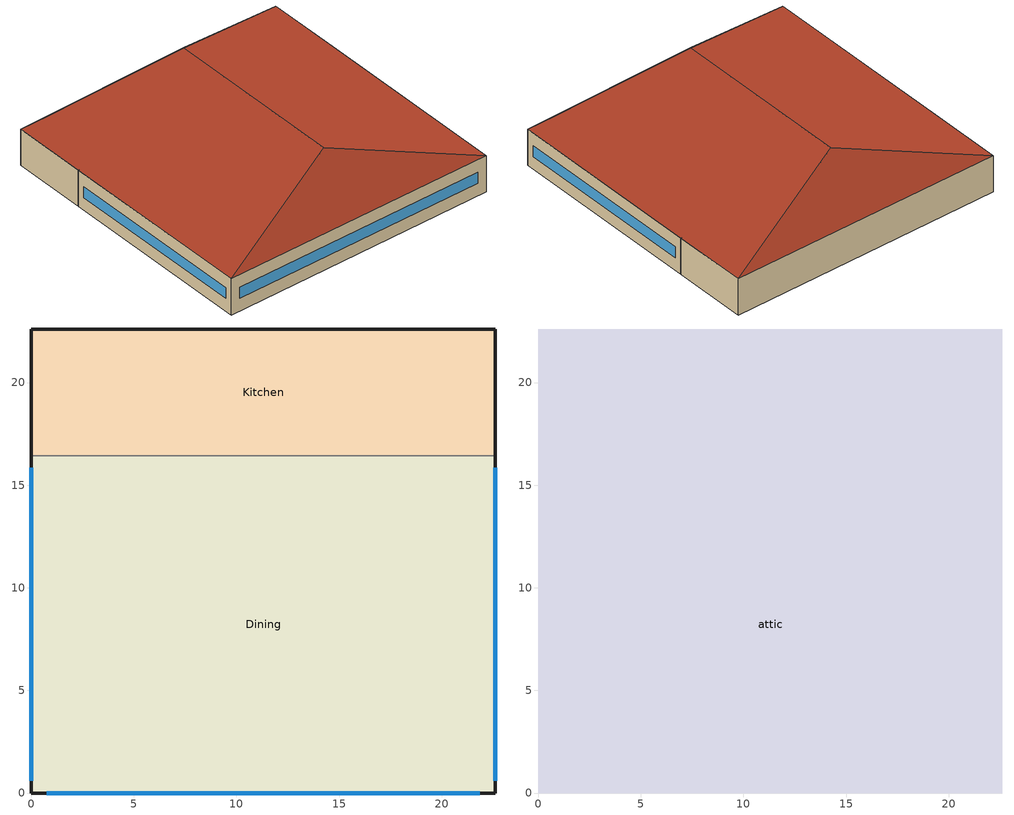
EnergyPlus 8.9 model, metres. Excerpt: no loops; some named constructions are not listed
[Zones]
Dining
 floor foundation (Exterior Slab): 22.61,16.44 22.61,0 0,0 0,16.44 z0
 wall outside (Exterior Wall): 0,16.44 0,0 22.61,0 22.61,16.44 z0:3.05
 wall to Kitchen (Interior Wall): 22.61,16.44 0,16.44 z0:3.05
 window (Exterior Window): 22.61,0.6 22.61,15.84 / 0.75,0 21.86,0 / 0,15.84 0,0.6 z1.07:1.98
Kitchen
 floor foundation (Exterior Slab): 22.61,22.61 22.61,16.44 0,16.44 0,22.61 z0
 wall outside (Exterior Wall): 22.61,16.44 22.61,22.61 0,22.61 0,16.44 z0:3.05
attic
 floor to Dining (Interior Floor): 22.61,16.44 22.61,0 0,0 0,16.44 z3.05
 floor to Kitchen (Interior Floor): 22.61,22.61 22.61,16.44 0,16.44 0,22.61 z3.05
 roof outside (Exterior Roof): 11.3,3.77,6.82 22.61,0,3.05 22.61,22.61,3.05 11.3,18.84,6.82; 22.61,22.61,3.05 0,22.61,3.05 11.3,18.84,6.82; 0,0,3.05 22.61,0,3.05 11.3,3.77,6.82; 11.3,18.84,6.82 0,22.61,3.05 0,0,3.05 11.3,3.77,6.82
[Table:MultiVariableLookup]
Mode1_FanPower_lookup: LagrangeInterpolationLinearExtrapolation, 3, Quadratic, SingleLineIndependentVariableWithMatrix, Ascending, Ascending, 1.3476, -20, 100, 0, 0.03, -20, 100, 0, 0.03, 0, 1, 0, 100, -9999, 9999, Dimensionless, Dimensionless, Dimensionless, Dimensionless, Dimensionless, Dimensionless, Dimensionless, 6, 3, 4, 3, 3, 3, 3, 10, 32.5, 55, 0.001, 0.00763, 0.0145, 0.028, -100, 0, 100, -100, 0, 100, 0, 0.6738, 1.3476, -100, 0, 100, -100, -100, 0, -100, 0.1311, 0.1311, 0.1311, 0.1311, -0.14254, -0.14254, -0.14254, 0.1311, 0.1311, -0.14254, 0.1311, 0.1311, 0, -100, 0, -100, 0.1311, 0.1311, 0.1311, 0.1311, -0.14254, -0.14254, -0.14254, 0.1311, 0.1311, -0.14254, 0.1311, 0.1311, 100, -100, 0, -100, 0.1311, 0.1311, 0.1311, 0.1311, -0.14254, -0.14254, -0.14254, 0.1311, 0.1311, -0.14254, 0.1311, 0.1311, -100, 0, 0, -100, 0.1311, 0.1311, 0.1311, 0.1311, -0.14254, -0.14254, -0.14254, 0.1311, 0.1311, -0.14254, 0.1311, 0.1311, 0, 0, 0, -100, 0.1311, 0.1311, 0.1311, 0.1311, -0.14254, -0.14254, -0.14254, 0.1311, 0.1311, -0.14254, 0.1311, 0.1311, 100, 0, 0, -100, 0.1311, 0.1311, 0.1311, 0.1311, -0.14254, -0.14254, -0.14254, 0.1311, 0.1311, -0.14254, 0.1311, 0.1311, -100, 100, 0, -100, 0.1311, 0.1311, 0.1311, 0.1311, -0.14254, -0.14254, -0.14254, 0.1311, 0.1311, -0.14254, 0.1311, 0.1311, 0, 100, 0, -100, 0.1311, 0.1311, 0.1311, 0.1311, -0.14254, -0.14254, -0.14254, 0.1311, 0.1311, -0.14254, 0.1311, 0.1311, 100, 100, 0, -100, 0.1311, 0.1311, 0.1311, 0.1311, -0.14254, -0.14254, -0.14254, 0.1311, 0.1311, -0.14254, 0.1311, 0.1311, -100, -100, 0.6738, -100, 0.4563, 0.4481, 0.4408, 0.4454, 0.9852, 0.9852, 0.9852, 0.4331, 0.4294, 0.9852, 0.4226, 0.4202, 0, -100, 0.6738, -100, 0.4563, 0.4481, 0.4408, 0.4454, 0.9852, 0.9852, 0.9852, 0.4331, 0.4294, 0.9852, 0.4226, 0.4202, 100, -100, 0.6738, -100, 0.4563, 0.4481, 0.4408, 0.4454, 0.9852, 0.9852, 0.9852, 0.4331, 0.4294, 0.9852, 0.4226, 0.4202, -100, 0, 0.6738, -100, 0.4563, 0.4481, 0.4408, 0.4454, 0.9852, 0.9852, 0.9852, 0.4331, 0.4294, 0.9852, 0.4226, 0.4202, 0, 0, 0.6738, -100, 0.4563, 0.4481, 0.4408, 0.4454, 0.9852, 0.9852, 0.9852, 0.4331, 0.4294, 0.9852, 0.4226, 0.4202, 100, 0, 0.6738, -100, 0.4563, 0.4481, 0.4408, 0.4454, 0.9852, 0.9852, 0.9852, 0.4331, 0.4294, 0.9852, 0.4226, 0.4202, -100, 100, 0.6738, -100, 0.4563, 0.4481, 0.4408, 0.4454, 0.9852, 0.9852, 0.9852, 0.4331, 0.4294, 0.9852, 0.4226, 0.4202, 0, 100, 0.6738, -100, 0.4563, 0.4481, 0.4408, 0.4454, 0.9852, 0.9852, 0.9852, 0.4331, 0.4294, 0.9852, 0.4226, 0.4202, 100, 100, 0.6738, -100, 0.4563, 0.4481, 0.4408, 0.4454, 0.9852, 0.9852, 0.9852, 0.4331, 0.4294, 0.9852, 0.4226, 0.4202, -100, -100, 1.3476, -100, 2.5219, 2.4612, 2.4078, 2.4415, 2.11293, 2.11293, 2.11293, 2.3513, 2.3238, 2.11293, 2.2738, 2.2563, 0, -100, 1.3476, -100, 2.5219, 2.4612, 2.4078, 2.4415, 2.11293, 2.11293, 2.11293, 2.3513, 2.3238, 2.11293, 2.2738, 2.2563, 100, -100, 1.3476, -100, 2.5219, 2.4612, 2.4078, 2.4415, 2.11293, 2.11293, 2.11293, 2.3513, 2.3238, 2.11293, 2.2738, 2.2563, -100, 0, 1.3476, -100, 2.5219, 2.4612, 2.4078, 2.4415, 2.11293, 2.11293, 2.11293, 2.3513, 2.3238, 2.11293, 2.2738, 2.2563, 0, 0, 1.3476, -100, 2.5219, 2.4612, 2.4078, 2.4415, 2.11293, 2.11293, 2.11293, 2.3513, 2.3238, 2.11293, 2.2738, 2.2563, 100, 0, 1.3476, -100, 2.5219, 2.4612, 2.4078, 2.4415, 2.11293, 2.11293, 2.11293, 2.3513, 2.3238, 2.11293, 2.2738, 2.2563, -100, 100, 1.3476, -100, 2.5219, 2.4612, 2.4078, 2.4415, 2.11293, 2.11293, 2.11293, 2.3513, 2.3238, 2.11293, 2.2738, 2.2563, 0, 100, 1.3476, -100, 2.5219, 2.4612, 2.4078, 2.4415, 2.11293, 2.11293, 2.11293, 2.3513, 2.3238, 2.11293, 2.2738, 2.2563, 100, 100, 1.3476, -100, 2.5219, 2.4612, 2.4078, 2.4415, 2.11293, 2.11293, 2.11293, 2.3513, 2.3238, 2.11293, 2.2738, 2.2563, -100, -100, 0, 0, 0.1311, 0.1311, 0.1311, 0.1311, -0.14254, -0.14254, -0.14254, 0.1311, 0.1311, -0.14254, 0.1311, 0.1311, 0, -100, 0, 0, 0.1311, 0.1311, 0.1311, 0.1311, -0.14254, -0.14254, -0.14254, 0.1311, 0.1311, -0.14254, 0.1311, 0.1311, 100, -100, 0, 0, 0.1311, 0.1311, 0.1311, 0.1311, -0.14254, -0.14254, -0.14254, 0.1311, 0.1311, -0.14254, 0.1311, 0.1311, -100, 0, 0, 0, 0.1311, 0.1311, 0.1311, 0.1311, -0.14254, -0.14254, -0.14254, 0.1311, 0.1311, -0.14254, 0.1311, 0.1311, 0, 0, 0, 0, 0.1311, 0.1311, 0.1311, 0.1311, -0.14254, -0.14254, -0.14254, 0.1311, 0.1311, -0.14254, 0.1311, 0.1311, 100, 0, 0, 0, 0.1311, 0.1311, 0.1311, 0.1311, -0.14254, -0.14254, -0.14254, 0.1311, 0.1311, -0.14254, 0.1311, 0.1311, -100, 100, 0, 0, 0.1311, 0.1311, 0.1311, 0.1311, -0.14254, -0.14254, -0.14254, 0.1311, 0.1311, -0.14254, 0.1311, 0.1311, 0, 100, 0, 0, 0.1311, 0.1311, 0.1311, 0.1311, -0.14254, -0.14254, -0.14254, 0.1311, 0.1311, -0.14254, 0.1311, 0.1311, 100, 100, 0, 0, 0.1311, 0.1311, 0.1311, 0.1311, -0.14254, -0.14254, -0.14254, 0.1311, 0.1311, -0.14254, 0.1311, 0.1311, -100, -100, 0.6738, 0, 0.4563, 0.4481, 0.4408, 0.4454, 0.9852, 0.9852, 0.9852, 0.4331, 0.4294, 0.9852, 0.4226, 0.4202, 0, -100, 0.6738, 0, 0.4563, 0.4481, 0.4408, 0.4454, 0.9852, 0.9852, 0.9852, 0.4331, 0.4294, 0.9852, 0.4226, 0.4202, 100, -100, 0.6738, 0, 0.4563, 0.4481, 0.4408, 0.4454, 0.9852, 0.9852, 0.9852, 0.4331, 0.4294, 0.9852, 0.4226, 0.4202, -100, 0, 0.6738, 0, 0.4563, 0.4481, 0.4408, 0.4454, 0.9852, 0.9852, 0.9852, 0.4331, 0.4294, 0.9852, 0.4226, 0.4202, 0, 0, 0.6738, 0, 0.4563, 0.4481, 0.4408, 0.4454, 0.9852, 0.9852, 0.9852, 0.4331, 0.4294, 0.9852, 0.4226, 0.4202, 100, 0, 0.6738, 0, 0.4563, 0.4481, 0.4408, 0.4454, 0.9852, 0.9852, 0.9852, 0.4331, 0.4294, 0.9852, 0.4226, 0.4202, -100, 100, 0.6738, 0, 0.4563, 0.4481, 0.4408, 0.4454, 0.9852, 0.9852, 0.9852, 0.4331, 0.4294, 0.9852, 0.4226, 0.4202, 0, 100, 0.6738, 0, 0.4563, 0.4481, 0.4408, 0.4454, 0.9852, 0.9852, 0.9852, 0.4331, 0.4294, 0.9852, 0.4226, 0.4202, 100, 100, 0.6738, 0, 0.4563, 0.4481, 0.4408, 0.4454, 0.9852, 0.9852, 0.9852, 0.4331, 0.4294, 0.9852, 0.4226, 0.4202, -100, -100, 1.3476, 0, 2.5219, 2.4612, 2.4078, 2.4415, 2.11293, 2.11293, 2.11293, 2.3513, 2.3238, 2.11293, 2.2738, 2.2563, 0, -100, 1.3476, 0, 2.5219, 2.4612, 2.4078, 2.4415, 2.11293, 2.11293, 2.11293, 2.3513, 2.3238, 2.11293, 2.2738, 2.2563, 100, -100, 1.3476, 0, 2.5219, 2.4612, 2.4078, 2.4415, 2.11293, 2.11293, 2.11293, 2.3513, 2.3238, 2.11293, 2.2738, 2.2563, -100, 0, 1.3476, 0, 2.5219, 2.4612, 2.4078, 2.4415, 2.11293, 2.11293, 2.11293, 2.3513, 2.3238, 2.11293, 2.2738, 2.2563, 0, 0, 1.3476, 0, 2.5219, 2.4612, 2.4078, 2.4415, 2.11293, 2.11293, 2.11293, 2.3513, 2.3238, 2.11293, 2.2738, 2.2563, 100, 0, 1.3476, 0, 2.5219, 2.4612, 2.4078, 2.4415, 2.11293, 2.11293, 2.11293, 2.3513, 2.3238, 2.11293, 2.2738, 2.2563, -100, 100, 1.3476, 0, 2.5219, 2.4612, 2.4078, 2.4415, 2.11293, 2.11293, 2.11293, 2.3513, 2.3238, 2.11293, 2.2738, 2.2563, 0, 100, 1.3476, 0, 2.5219, 2.4612, 2.4078, 2.4415, 2.11293, 2.11293, 2.11293, 2.3513, 2.3238, 2.11293, 2.2738, 2.2563, 100, 100, 1.3476, 0, 2.5219, 2.4612, 2.4078, 2.4415, 2.11293, 2.11293, 2.11293, 2.3513, 2.3238, 2.11293, 2.2738, 2.2563, -100, -100, 0, 100, 0.1311, 0.1311, 0.1311, 0.1311, -0.14254, -0.14254, -0.14254, 0.1311, 0.1311, -0.14254, 0.1311, 0.1311, 0, -100, 0, 100, 0.1311, 0.1311, 0.1311, 0.1311, -0.14254, -0.14254, -0.14254, 0.1311, 0.1311, -0.14254, 0.1311, 0.1311, 100, -100, 0, 100, 0.1311, 0.1311, 0.1311, 0.1311, -0.14254, -0.14254, -0.14254, 0.1311, 0.1311, -0.14254, 0.1311, 0.1311, -100, 0, 0, 100, 0.1311, 0.1311, 0.1311, 0.1311, -0.14254, -0.14254, -0.14254, 0.1311, 0.1311, -0.14254, 0.1311, 0.1311, 0, 0, 0, 100, 0.1311, 0.1311, 0.1311, 0.1311, -0.14254, -0.14254, -0.14254, 0.1311, 0.1311, -0.14254, 0.1311, 0.1311, 100, 0, 0, 100, 0.1311, 0.1311, 0.1311, 0.1311, -0.14254, -0.14254, -0.14254, 0.1311, 0.1311, -0.14254, 0.1311, 0.1311, -100, 100, 0, 100, 0.1311, 0.1311, 0.1311, 0.1311, -0.14254, -0.14254, -0.14254, 0.1311, 0.1311, -0.14254, 0.1311, 0.1311, 0, 100, 0, 100, 0.1311, 0.1311, 0.1311, 0.1311, -0.14254, -0.14254, -0.14254, 0.1311, 0.1311, -0.14254, 0.1311, 0.1311, 100, 100, 0, 100, 0.1311, 0.1311, 0.1311, 0.1311, -0.14254, -0.14254, -0.14254, 0.1311, 0.1311, -0.14254, 0.1311, 0.1311, -100, -100, 0.6738, 100, 0.4563, 0.4481, 0.4408, 0.4454, 0.9852, 0.9852, 0.9852, 0.4331, 0.4294, 0.9852, 0.4226, 0.4202, 0, -100, 0.6738, 100, 0.4563, 0.4481, 0.4408, 0.4454, 0.9852, 0.9852, 0.9852, 0.4331, 0.4294, 0.9852, 0.4226, 0.4202, 100, -100, 0.6738, 100, 0.4563, 0.4481, 0.4408, 0.4454, 0.9852, 0.9852, 0.9852, 0.4331, 0.4294, 0.9852, 0.4226, 0.4202, -100, 0, 0.6738, 100, 0.4563, 0.4481, 0.4408, 0.4454, 0.9852, 0.9852, 0.9852, 0.4331, 0.4294, 0.9852, 0.4226, 0.4202, 0, 0, 0.6738, 100, 0.4563, 0.4481, 0.4408, 0.4454, 0.9852, 0.9852, 0.9852, 0.4331, 0.4294, 0.9852, 0.4226, 0.4202, 100, 0, 0.6738, 100, 0.4563, 0.4481, 0.4408, 0.4454, 0.9852, 0.9852, 0.9852, 0.4331, 0.4294, 0.9852, 0.4226, 0.4202, -100, 100, 0.6738, 100, 0.4563, 0.4481, 0.4408, 0.4454, 0.9852, 0.9852, 0.9852, 0.4331, 0.4294, 0.9852, 0.4226, 0.4202, 0, 100, 0.6738, 100, 0.4563, 0.4481, 0.4408, 0.4454, 0.9852, 0.9852, 0.9852, 0.4331, 0.4294, 0.9852, 0.4226, 0.4202, 100, 100, 0.6738, 100, 0.4563, 0.4481, 0.4408, 0.4454, 0.9852, 0.9852, 0.9852, 0.4331, 0.4294, 0.9852, 0.4226, 0.4202, -100, -100, 1.3476, 100, 2.5219, 2.4612, 2.4078, 2.4415, 2.11293, 2.11293, 2.11293, 2.3513, 2.3238, 2.11293, 2.2738, 2.2563, 0, -100, 1.3476, 100, 2.5219, 2.4612, 2.4078, 2.4415, 2.11293, 2.11293, 2.11293, 2.3513, 2.3238, 2.11293, 2.2738, 2.2563, 100, -100, 1.3476, 100, 2.5219, 2.4612, 2.4078, 2.4415, 2.11293, 2.11293, 2.11293, 2.3513, 2.3238, 2.11293, 2.2738, 2.2563, -100, 0, 1.3476, 100, 2.5219, 2.4612, 2.4078, 2.4415, 2.11293, 2.11293, 2.11293, 2.3513, 2.3238, 2.11293, 2.2738, 2.2563, 0, 0, 1.3476, 100, 2.5219, 2.4612, 2.4078, 2.4415, 2.11293, 2.11293, 2.11293, 2.3513, 2.3238, 2.11293, 2.2738, 2.2563, 100, 0, 1.3476, 100, 2.5219, 2.4612, 2.4078, 2.4415, 2.11293, 2.11293, 2.11293, 2.3513, 2.3238, 2.11293, 2.2738, 2.2563, -100, 100, 1.3476, 100, 2.5219, 2.4612, 2.4078, 2.4415, 2.11293, 2.11293, 2.11293, 2.3513, 2.3238, 2.11293, 2.2738, 2.2563, 0, 100, 1.3476, 100, 2.5219, 2.4612, 2.4078, 2.4415, 2.11293, 2.11293, 2.11293, 2.3513, 2.3238, 2.11293, 2.2738, 2.2563, 100, 100, 1.3476, 100, 2.5219, 2.4612, 2.4078, 2.4415, 2.11293, 2.11293, 2.11293, 2.3513, 2.3238, 2.11293, 2.2738, 2.2563
Mode1_water_lookup: LagrangeInterpolationLinearExtrapolation, 3, Quadratic, SingleLineIndependentVariableWithMatrix, Ascending, Ascending, 1.3476, -20, 100, 0, 0.03, -20, 100, 0, 0.03, 0, 1, 0, 100, -9999, 9999, Dimensionless, Dimensionless, Dimensionless, Dimensionless, Dimensionless, Dimensionless, Dimensionless, 6, 3, 4, 3, 3, 3, 3, 10, 32.5, 55, 0.001, 0.00763, 0.0145, 0.028, -100, 0, 100, -100, 0, 100, 0, 0.6738, 1.3476, -100, 0, 100, -100, -100, 0, -100, 0, 0, 0, 0, -0.2055, -0.28966, -1.31799, 0, 0, -3.66949, 0, 0, 0, -100, 0, -100, 0, 0, 0, 0, -0.2055, -0.28966, -1.31799, 0, 0, -3.66949, 0, 0, 100, -100, 0, -100, 0, 0, 0, 0, -0.2055, -0.28966, -1.31799, 0, 0, -3.66949, 0, 0, -100, 0, 0, -100, 0, 0, 0, 0, -0.2055, -0.28966, -1.31799, 0, 0, -3.66949, 0, 0, 0, 0, 0, -100, 0, 0, 0, 0, -0.2055, -0.28966, -1.31799, 0, 0, -3.66949, 0, 0, 100, 0, 0, -100, 0, 0, 0, 0, -0.2055, -0.28966, -1.31799, 0, 0, -3.66949, 0, 0, -100, 100, 0, -100, 0, 0, 0, 0, -0.2055, -0.28966, -1.31799, 0, 0, -3.66949, 0, 0, 0, 100, 0, -100, 0, 0, 0, 0, -0.2055, -0.28966, -1.31799, 0, 0, -3.66949, 0, 0, 100, 100, 0, -100, 0, 0, 0, 0, -0.2055, -0.28966, -1.31799, 0, 0, -3.66949, 0, 0, -100, -100, 0.6738, -100, 122.598, 119.487, 116.75, 102.195, 101.383, 99.65414, 84.27133, 82.2147, 81.1951, 47.24692, 49.6141, 49.2103, 0, -100, 0.6738, -100, 122.598, 119.487, 116.75, 102.195, 101.383, 99.65414, 84.27133, 82.2147, 81.1951, 47.24692, 49.6141, 49.2103, 100, -100, 0.6738, -100, 122.598, 119.487, 116.75, 102.195, 101.383, 99.65414, 84.27133, 82.2147, 81.1951, 47.24692, 49.6141, 49.2103, -100, 0, 0.6738, -100, 122.598, 119.487, 116.75, 102.195, 101.383, 99.65414, 84.27133, 82.2147, 81.1951, 47.24692, 49.6141, 49.2103, 0, 0, 0.6738, -100, 122.598, 119.487, 116.75, 102.195, 101.383, 99.65414, 84.27133, 82.2147, 81.1951, 47.24692, 49.6141, 49.2103, 100, 0, 0.6738, -100, 122.598, 119.487, 116.75, 102.195, 101.383, 99.65414, 84.27133, 82.2147, 81.1951, 47.24692, 49.6141, 49.2103, -100, 100, 0.6738, -100, 122.598, 119.487, 116.75, 102.195, 101.383, 99.65414, 84.27133, 82.2147, 81.1951, 47.24692, 49.6141, 49.2103, 0, 100, 0.6738, -100, 122.598, 119.487, 116.75, 102.195, 101.383, 99.65414, 84.27133, 82.2147, 81.1951, 47.24692, 49.6141, 49.2103, 100, 100, 0.6738, -100, 122.598, 119.487, 116.75, 102.195, 101.383, 99.65414, 84.27133, 82.2147, 81.1951, 47.24692, 49.6141, 49.2103, -100, -100, 1.3476, -100, 245.196, 238.974, 233.501, 204.391, 202.972, 199.598, 169.861, 164.429, 162.39, 98.16332, 99.2281, 98.4207, 0, -100, 1.3476, -100, 245.196, 238.974, 233.501, 204.391, 202.972, 199.598, 169.861, 164.429, 162.39, 98.16332, 99.2281, 98.4207, 100, -100, 1.3476, -100, 245.196, 238.974, 233.501, 204.391, 202.972, 199.598, 169.861, 164.429, 162.39, 98.16332, 99.2281, 98.4207, -100, 0, 1.3476, -100, 245.196, 238.974, 233.501, 204.391, 202.972, 199.598, 169.861, 164.429, 162.39, 98.16332, 99.2281, 98.4207, 0, 0, 1.3476, -100, 245.196, 238.974, 233.501, 204.391, 202.972, 199.598, 169.861, 164.429, 162.39, 98.16332, 99.2281, 98.4207, 100, 0, 1.3476, -100, 245.196, 238.974, 233.501, 204.391, 202.972, 199.598, 169.861, 164.429, 162.39, 98.16332, 99.2281, 98.4207, -100, 100, 1.3476, -100, 245.196, 238.974, 233.501, 204.391, 202.972, 199.598, 169.861, 164.429, 162.39, 98.16332, 99.2281, 98.4207, 0, 100, 1.3476, -100, 245.196, 238.974, 233.501, 204.391, 202.972, 199.598, 169.861, 164.429, 162.39, 98.16332, 99.2281, 98.4207, 100, 100, 1.3476, -100, 245.196, 238.974, 233.501, 204.391, 202.972, 199.598, 169.861, 164.429, 162.39, 98.16332, 99.2281, 98.4207, -100, -100, 0, 0, 0, 0, 0, 0, -0.2055, -0.28966, -1.31799, 0, 0, -3.66949, 0, 0, 0, -100, 0, 0, 0, 0, 0, 0, -0.2055, -0.28966, -1.31799, 0, 0, -3.66949, 0, 0, 100, -100, 0, 0, 0, 0, 0, 0, -0.2055, -0.28966, -1.31799, 0, 0, -3.66949, 0, 0, -100, 0, 0, 0, 0, 0, 0, 0, -0.2055, -0.28966, -1.31799, 0, 0, -3.66949, 0, 0, 0, 0, 0, 0, 0, 0, 0, 0, -0.2055, -0.28966, -1.31799, 0, 0, -3.66949, 0, 0, 100, 0, 0, 0, 0, 0, 0, 0, -0.2055, -0.28966, -1.31799, 0, 0, -3.66949, 0, 0, -100, 100, 0, 0, 0, 0, 0, 0, -0.2055, -0.28966, -1.31799, 0, 0, -3.66949, 0, 0, 0, 100, 0, 0, 0, 0, 0, 0, -0.2055, -0.28966, -1.31799, 0, 0, -3.66949, 0, 0, 100, 100, 0, 0, 0, 0, 0, 0, -0.2055, -0.28966, -1.31799, 0, 0, -3.66949, 0, 0, -100, -100, 0.6738, 0, 122.598, 119.487, 116.75, 102.195, 101.383, 99.65414, 84.27133, 82.2147, 81.1951, 47.24692, 49.6141, 49.2103, 0, -100, 0.6738, 0, 122.598, 119.487, 116.75, 102.195, 101.383, 99.65414, 84.27133, 82.2147, 81.1951, 47.24692, 49.6141, 49.2103, 100, -100, 0.6738, 0, 122.598, 119.487, 116.75, 102.195, 101.383, 99.65414, 84.27133, 82.2147, 81.1951, 47.24692, 49.6141, 49.2103, -100, 0, 0.6738, 0, 122.598, 119.487, 116.75, 102.195, 101.383, 99.65414, 84.27133, 82.2147, 81.1951, 47.24692, 49.6141, 49.2103, 0, 0, 0.6738, 0, 122.598, 119.487, 116.75, 102.195, 101.383, 99.65414, 84.27133, 82.2147, 81.1951, 47.24692, 49.6141, 49.2103, 100, 0, 0.6738, 0, 122.598, 119.487, 116.75, 102.195, 101.383, 99.65414, 84.27133, 82.2147, 81.1951, 47.24692, 49.6141, 49.2103, -100, 100, 0.6738, 0, 122.598, 119.487, 116.75, 102.195, 101.383, 99.65414, 84.27133, 82.2147, 81.1951, 47.24692, 49.6141, 49.2103, 0, 100, 0.6738, 0, 122.598, 119.487, 116.75, 102.195, 101.383, 99.65414, 84.27133, 82.2147, 81.1951, 47.24692, 49.6141, 49.2103, 100, 100, 0.6738, 0, 122.598, 119.487, 116.75, 102.195, 101.383, 99.65414, 84.27133, 82.2147, 81.1951, 47.24692, 49.6141, 49.2103, -100, -100, 1.3476, 0, 245.196, 238.974, 233.501, 204.391, 202.972, 199.598, 169.861, 164.429, 162.39, 98.16332, 99.2281, 98.4207, 0, -100, 1.3476, 0, 245.196, 238.974, 233.501, 204.391, 202.972, 199.598, 169.861, 164.429, 162.39, 98.16332, 99.2281, 98.4207, 100, -100, 1.3476, 0, 245.196, 238.974, 233.501, 204.391, 202.972, 199.598, 169.861, 164.429, 162.39, 98.16332, 99.2281, 98.4207, -100, 0, 1.3476, 0, 245.196, 238.974, 233.501, 204.391, 202.972, 199.598, 169.861, 164.429, 162.39, 98.16332, 99.2281, 98.4207, 0, 0, 1.3476, 0, 245.196, 238.974, 233.501, 204.391, 202.972, 199.598, 169.861, 164.429, 162.39, 98.16332, 99.2281, 98.4207, 100, 0, 1.3476, 0, 245.196, 238.974, 233.501, 204.391, 202.972, 199.598, 169.861, 164.429, 162.39, 98.16332, 99.2281, 98.4207, -100, 100, 1.3476, 0, 245.196, 238.974, 233.501, 204.391, 202.972, 199.598, 169.861, 164.429, 162.39, 98.16332, 99.2281, 98.4207, 0, 100, 1.3476, 0, 245.196, 238.974, 233.501, 204.391, 202.972, 199.598, 169.861, 164.429, 162.39, 98.16332, 99.2281, 98.4207, 100, 100, 1.3476, 0, 245.196, 238.974, 233.501, 204.391, 202.972, 199.598, 169.861, 164.429, 162.39, 98.16332, 99.2281, 98.4207, -100, -100, 0, 100, 0, 0, 0, 0, -0.2055, -0.28966, -1.31799, 0, 0, -3.66949, 0, 0, 0, -100, 0, 100, 0, 0, 0, 0, -0.2055, -0.28966, -1.31799, 0, 0, -3.66949, 0, 0, 100, -100, 0, 100, 0, 0, 0, 0, -0.2055, -0.28966, -1.31799, 0, 0, -3.66949, 0, 0, -100, 0, 0, 100, 0, 0, 0, 0, -0.2055, -0.28966, -1.31799, 0, 0, -3.66949, 0, 0, 0, 0, 0, 100, 0, 0, 0, 0, -0.2055, -0.28966, -1.31799, 0, 0, -3.66949, 0, 0, 100, 0, 0, 100, 0, 0, 0, 0, -0.2055, -0.28966, -1.31799, 0, 0, -3.66949, 0, 0, -100, 100, 0, 100, 0, 0, 0, 0, -0.2055, -0.28966, -1.31799, 0, 0, -3.66949, 0, 0, 0, 100, 0, 100, 0, 0, 0, 0, -0.2055, -0.28966, -1.31799, 0, 0, -3.66949, 0, 0, 100, 100, 0, 100, 0, 0, 0, 0, -0.2055, -0.28966, -1.31799, 0, 0, -3.66949, 0, 0, -100, -100, 0.6738, 100, 122.598, 119.487, 116.75, 102.195, 101.383, 99.65414, 84.27133, 82.2147, 81.1951, 47.24692, 49.6141, 49.2103, 0, -100, 0.6738, 100, 122.598, 119.487, 116.75, 102.195, 101.383, 99.65414, 84.27133, 82.2147, 81.1951, 47.24692, 49.6141, 49.2103, 100, -100, 0.6738, 100, 122.598, 119.487, 116.75, 102.195, 101.383, 99.65414, 84.27133, 82.2147, 81.1951, 47.24692, 49.6141, 49.2103, -100, 0, 0.6738, 100, 122.598, 119.487, 116.75, 102.195, 101.383, 99.65414, 84.27133, 82.2147, 81.1951, 47.24692, 49.6141, 49.2103, 0, 0, 0.6738, 100, 122.598, 119.487, 116.75, 102.195, 101.383, 99.65414, 84.27133, 82.2147, 81.1951, 47.24692, 49.6141, 49.2103, 100, 0, 0.6738, 100, 122.598, 119.487, 116.75, 102.195, 101.383, 99.65414, 84.27133, 82.2147, 81.1951, 47.24692, 49.6141, 49.2103, -100, 100, 0.6738, 100, 122.598, 119.487, 116.75, 102.195, 101.383, 99.65414, 84.27133, 82.2147, 81.1951, 47.24692, 49.6141, 49.2103, 0, 100, 0.6738, 100, 122.598, 119.487, 116.75, 102.195, 101.383, 99.65414, 84.27133, 82.2147, 81.1951, 47.24692, 49.6141, 49.2103, 100, 100, 0.6738, 100, 122.598, 119.487, 116.75, 102.195, 101.383, 99.65414, 84.27133, 82.2147, 81.1951, 47.24692, 49.6141, 49.2103, -100, -100, 1.3476, 100, 245.196, 238.974, 233.501, 204.391, 202.972, 199.598, 169.861, 164.429, 162.39, 98.16332, 99.2281, 98.4207, 0, -100, 1.3476, 100, 245.196, 238.974, 233.501, 204.391, 202.972, 199.598, 169.861, 164.429, 162.39, 98.16332, 99.2281, 98.4207, 100, -100, 1.3476, 100, 245.196, 238.974, 233.501, 204.391, 202.972, 199.598, 169.861, 164.429, 162.39, 98.16332, 99.2281, 98.4207, -100, 0, 1.3476, 100, 245.196, 238.974, 233.501, 204.391, 202.972, 199.598, 169.861, 164.429, 162.39, 98.16332, 99.2281, 98.4207, 0, 0, 1.3476, 100, 245.196, 238.974, 233.501, 204.391, 202.972, 199.598, 169.861, 164.429, 162.39, 98.16332, 99.2281, 98.4207, 100, 0, 1.3476, 100, 245.196, 238.974, 233.501, 204.391, 202.972, 199.598, 169.861, 164.429, 162.39, 98.16332, 99.2281, 98.4207, -100, 100, 1.3476, 100, 245.196, 238.974, 233.501, 204.391, 202.972, 199.598, 169.861, 164.429, 162.39, 98.16332, 99.2281, 98.4207, 0, 100, 1.3476, 100, 245.196, 238.974, 233.501, 204.391, 202.972, 199.598, 169.861, 164.429, 162.39, 98.16332, 99.2281, 98.4207, 100, 100, 1.3476, 100, 245.196, 238.974, 233.501, 204.391, 202.972, 199.598, 169.861, 164.429, 162.39, 98.16332, 99.2281, 98.4207
Mode2_ESP_lookup: LagrangeInterpolationLinearExtrapolation, 3, Quadratic, SingleLineIndependentVariableWithMatrix, Ascending, Ascending, 1.3476, -20, 100, 0, 0.03, -20, 100, 0, 0.03, 0, 1, 0, 100, -9999, 9999, Dimensionless, Dimensionless, Dimensionless, Dimensionless, Dimensionless, Dimensionless, Dimensionless, 6, 3, 5, 3, 3, 3, 3, 10, 18.33335, 26.6667, 0.001, 0.00763, 0.01321, 0.0145, 0.02224, -100, 0, 100, -100, 0, 100, 0, 0.6738, 1.3476, -100, 0, 100, -100, -100, 0, -100, 0, 0, 0, 0, -14.8333, -14.8333, -14.8333, 0, -14.8333, -14.8333, -14.8333, 0, -14.8333, -14.8333, 0, 0, -100, 0, -100, 0, 0, 0, 0, -14.8333, -14.8333, -14.8333, 0, -14.8333, -14.8333, -14.8333, 0, -14.8333, -14.8333, 0, 100, -100, 0, -100, 0, 0, 0, 0, -14.8333, -14.8333, -14.8333, 0, -14.8333, -14.8333, -14.8333, 0, -14.8333, -14.8333, 0, -100, 0, 0, -100, 0, 0, 0, 0, -14.8333, -14.8333, -14.8333, 0, -14.8333, -14.8333, -14.8333, 0, -14.8333, -14.8333, 0, 0, 0, 0, -100, 0, 0, 0, 0, -14.8333, -14.8333, -14.8333, 0, -14.8333, -14.8333, -14.8333, 0, -14.8333, -14.8333, 0, 100, 0, 0, -100, 0, 0, 0, 0, -14.8333, -14.8333, -14.8333, 0, -14.8333, -14.8333, -14.8333, 0, -14.8333, -14.8333, 0, -100, 100, 0, -100, 0, 0, 0, 0, -14.8333, -14.8333, -14.8333, 0, -14.8333, -14.8333, -14.8333, 0, -14.8333, -14.8333, 0, 0, 100, 0, -100, 0, 0, 0, 0, -14.8333, -14.8333, -14.8333, 0, -14.8333, -14.8333, -14.8333, 0, -14.8333, -14.8333, 0, 100, 100, 0, -100, 0, 0, 0, 0, -14.8333, -14.8333, -14.8333, 0, -14.8333, -14.8333, -14.8333, 0, -14.8333, -14.8333, 0, -100, -100, 0.6738, -100, 43, 43, 43, 43, 72.66667, 72.66667, 72.66667, 43, 72.66667, 72.66667, 72.66667, 43, 72.66667, 72.66667, 43, 0, -100, 0.6738, -100, 43, 43, 43, 43, 72.66667, 72.66667, 72.66667, 43, 72.66667, 72.66667, 72.66667, 43, 72.66667, 72.66667, 43, 100, -100, 0.6738, -100, 43, 43, 43, 43, 72.66667, 72.66667, 72.66667, 43, 72.66667, 72.66667, 72.66667, 43, 72.66667, 72.66667, 43, -100, 0, 0.6738, -100, 43, 43, 43, 43, 72.66667, 72.66667, 72.66667, 43, 72.66667, 72.66667, 72.66667, 43, 72.66667, 72.66667, 43, 0, 0, 0.6738, -100, 43, 43, 43, 43, 72.66667, 72.66667, 72.66667, 43, 72.66667, 72.66667, 72.66667, 43, 72.66667, 72.66667, 43, 100, 0, 0.6738, -100, 43, 43, 43, 43, 72.66667, 72.66667, 72.66667, 43, 72.66667, 72.66667, 72.66667, 43, 72.66667, 72.66667, 43, -100, 100, 0.6738, -100, 43, 43, 43, 43, 72.66667, 72.66667, 72.66667, 43, 72.66667, 72.66667, 72.66667, 43, 72.66667, 72.66667, 43, 0, 100, 0.6738, -100, 43, 43, 43, 43, 72.66667, 72.66667, 72.66667, 43, 72.66667, 72.66667, 72.66667, 43, 72.66667, 72.66667, 43, 100, 100, 0.6738, -100, 43, 43, 43, 43, 72.66667, 72.66667, 72.66667, 43, 72.66667, 72.66667, 72.66667, 43, 72.66667, 72.66667, 43, -100, -100, 1.3476, -100, 175, 175, 175, 175, 160.167, 160.167, 160.167, 175, 160.167, 160.167, 160.167, 175, 160.167, 160.167, 175, 0, -100, 1.3476, -100, 175, 175, 175, 175, 160.167, 160.167, 160.167, 175, 160.167, 160.167, 160.167, 175, 160.167, 160.167, 175, 100, -100, 1.3476, -100, 175, 175, 175, 175, 160.167, 160.167, 160.167, 175, 160.167, 160.167, 160.167, 175, 160.167, 160.167, 175, -100, 0, 1.3476, -100, 175, 175, 175, 175, 160.167, 160.167, 160.167, 175, 160.167, 160.167, 160.167, 175, 160.167, 160.167, 175, 0, 0, 1.3476, -100, 175, 175, 175, 175, 160.167, 160.167, 160.167, 175, 160.167, 160.167, 160.167, 175, 160.167, 160.167, 175, 100, 0, 1.3476, -100, 175, 175, 175, 175, 160.167, 160.167, 160.167, 175, 160.167, 160.167, 160.167, 175, 160.167, 160.167, 175, -100, 100, 1.3476, -100, 175, 175, 175, 175, 160.167, 160.167, 160.167, 175, 160.167, 160.167, 160.167, 175, 160.167, 160.167, 175, 0, 100, 1.3476, -100, 175, 175, 175, 175, 160.167, 160.167, 160.167, 175, 160.167, 160.167, 160.167, 175, 160.167, 160.167, 175, 100, 100, 1.3476, -100, 175, 175, 175, 175, 160.167, 160.167, 160.167, 175, 160.167, 160.167, 160.167, 175, 160.167, 160.167, 175, -100, -100, 0, 0, 0, 0, 0, 0, -14.8333, -14.8333, -14.8333, 0, -14.8333, -14.8333, -14.8333, 0, -14.8333, -14.8333, 0, 0, -100, 0, 0, 0, 0, 0, 0, -14.8333, -14.8333, -14.8333, 0, -14.8333, -14.8333, -14.8333, 0, -14.8333, -14.8333, 0, 100, -100, 0, 0, 0, 0, 0, 0, -14.8333, -14.8333, -14.8333, 0, -14.8333, -14.8333, -14.8333, 0, -14.8333, -14.8333, 0, -100, 0, 0, 0, 0, 0, 0, 0, -14.8333, -14.8333, -14.8333, 0, -14.8333, -14.8333, -14.8333, 0, -14.8333, -14.8333, 0, 0, 0, 0, 0, 0, 0, 0, 0, -14.8333, -14.8333, -14.8333, 0, -14.8333, -14.8333, -14.8333, 0, -14.8333, -14.8333, 0, 100, 0, 0, 0, 0, 0, 0, 0, -14.8333, -14.8333, -14.8333, 0, -14.8333, -14.8333, -14.8333, 0, -14.8333, -14.8333, 0, -100, 100, 0, 0, 0, 0, 0, 0, -14.8333, -14.8333, -14.8333, 0, -14.8333, -14.8333, -14.8333, 0, -14.8333, -14.8333, 0, 0, 100, 0, 0, 0, 0, 0, 0, -14.8333, -14.8333, -14.8333, 0, -14.8333, -14.8333, -14.8333, 0, -14.8333, -14.8333, 0, 100, 100, 0, 0, 0, 0, 0, 0, -14.8333, -14.8333, -14.8333, 0, -14.8333, -14.8333, -14.8333, 0, -14.8333, -14.8333, 0, -100, -100, 0.6738, 0, 43, 43, 43, 43, 72.66667, 72.66667, 72.66667, 43, 72.66667, 72.66667, 72.66667, 43, 72.66667, 72.66667, 43, 0, -100, 0.6738, 0, 43, 43, 43, 43, 72.66667, 72.66667, 72.66667, 43, 72.66667, 72.66667, 72.66667, 43, 72.66667, 72.66667, 43, 100, -100, 0.6738, 0, 43, 43, 43, 43, 72.66667, 72.66667, 72.66667, 43, 72.66667, 72.66667, 72.66667, 43, 72.66667, 72.66667, 43, -100, 0, 0.6738, 0, 43, 43, 43, 43, 72.66667, 72.66667, 72.66667, 43, 72.66667, 72.66667, 72.66667, 43, 72.66667, 72.66667, 43, 0, 0, 0.6738, 0, 43, 43, 43, 43, 72.66667, 72.66667, 72.66667, 43, 72.66667, 72.66667, 72.66667, 43, 72.66667, 72.66667, 43, 100, 0, 0.6738, 0, 43, 43, 43, 43, 72.66667, 72.66667, 72.66667, 43, 72.66667, 72.66667, 72.66667, 43, 72.66667, 72.66667, 43, -100, 100, 0.6738, 0, 43, 43, 43, 43, 72.66667, 72.66667, 72.66667, 43, 72.66667, 72.66667, 72.66667, 43, 72.66667, 72.66667, 43, 0, 100, 0.6738, 0, 43, 43, 43, 43, 72.66667, 72.66667, 72.66667, 43, 72.66667, 72.66667, 72.66667, 43, 72.66667, 72.66667, 43, 100, 100, 0.6738, 0, 43, 43, 43, 43, 72.66667, 72.66667, 72.66667, 43, 72.66667, 72.66667, 72.66667, 43, 72.66667, 72.66667, 43, -100, -100, 1.3476, 0, 175, 175, 175, 175, 160.167, 160.167, 160.167, 175, 160.167, 160.167, 160.167, 175, 160.167, 160.167, 175, 0, -100, 1.3476, 0, 175, 175, 175, 175, 160.167, 160.167, 160.167, 175, 160.167, 160.167, 160.167, 175, 160.167, 160.167, 175, 100, -100, 1.3476, 0, 175, 175, 175, 175, 160.167, 160.167, 160.167, 175, 160.167, 160.167, 160.167, 175, 160.167, 160.167, 175, -100, 0, 1.3476, 0, 175, 175, 175, 175, 160.167, 160.167, 160.167, 175, 160.167, 160.167, 160.167, 175, 160.167, 160.167, 175, 0, 0, 1.3476, 0, 175, 175, 175, 175, 160.167, 160.167, 160.167, 175, 160.167, 160.167, 160.167, 175, 160.167, 160.167, 175, 100, 0, 1.3476, 0, 175, 175, 175, 175, 160.167, 160.167, 160.167, 175, 160.167, 160.167, 160.167, 175, 160.167, 160.167, 175, -100, 100, 1.3476, 0, 175, 175, 175, 175, 160.167, 160.167, 160.167, 175, 160.167, 160.167, 160.167, 175, 160.167, 160.167, 175, 0, 100, 1.3476, 0, 175, 175, 175, 175, 160.167, 160.167, 160.167, 175, 160.167, 160.167, 160.167, 175, 160.167, 160.167, 175, 100, 100, 1.3476, 0, 175, 175, 175, 175, 160.167, 160.167, 160.167, 175, 160.167, 160.167, 160.167, 175, 160.167, 160.167, 175, -100, -100, 0, 100, 0, 0, 0, 0, -14.8333, -14.8333, -14.8333, 0, -14.8333, -14.8333, -14.8333, 0, -14.8333, -14.8333, 0, 0, -100, 0, 100, 0, 0, 0, 0, -14.8333, -14.8333, -14.8333, 0, -14.8333, -14.8333, -14.8333, 0, -14.8333, -14.8333, 0, 100, -100, 0, 100, 0, 0, 0, 0, -14.8333, -14.8333, -14.8333, 0, -14.8333, -14.8333, -14.8333, 0, -14.8333, -14.8333, 0, -100, 0, 0, 100, 0, 0, 0, 0, -14.8333, -14.8333, -14.8333, 0, -14.8333, -14.8333, -14.8333, 0, -14.8333, -14.8333, 0, 0, 0, 0, 100, 0, 0, 0, 0, -14.8333, -14.8333, -14.8333, 0, -14.8333, -14.8333, -14.8333, 0, -14.8333, -14.8333, 0, 100, 0, 0, 100, 0, 0, 0, 0, -14.8333, -14.8333, -14.8333, 0, -14.8333, -14.8333, -14.8333, 0, -14.8333, -14.8333, 0, -100, 100, 0, 100, 0, 0, 0, 0, -14.8333, -14.8333, -14.8333, 0, -14.8333, -14.8333, -14.8333, 0, -14.8333, -14.8333, 0, 0, 100, 0, 100, 0, 0, 0, 0, -14.8333, -14.8333, -14.8333, 0, -14.8333, -14.8333, -14.8333, 0, -14.8333, -14.8333, 0, 100, 100, 0, 100, 0, 0, 0, 0, -14.8333, -14.8333, -14.8333, 0, -14.8333, -14.8333, -14.8333, 0, -14.8333, -14.8333, 0, -100, -100, 0.6738, 100, 43, 43, 43, 43, 72.66667, 72.66667, 72.66667, 43, 72.66667, 72.66667, 72.66667, 43, 72.66667, 72.66667, 43, 0, -100, 0.6738, 100, 43, 43, 43, 43, 72.66667, 72.66667, 72.66667, 43, 72.66667, 72.66667, 72.66667, 43, 72.66667, 72.66667, 43, 100, -100, 0.6738, 100, 43, 43, 43, 43, 72.66667, 72.66667, 72.66667, 43, 72.66667, 72.66667, 72.66667, 43, 72.66667, 72.66667, 43, -100, 0, 0.6738, 100, 43, 43, 43, 43, 72.66667, 72.66667, 72.66667, 43, 72.66667, 72.66667, 72.66667, 43, 72.66667, 72.66667, 43, 0, 0, 0.6738, 100, 43, 43, 43, 43, 72.66667, 72.66667, 72.66667, 43, 72.66667, 72.66667, 72.66667, 43, 72.66667, 72.66667, 43, 100, 0, 0.6738, 100, 43, 43, 43, 43, 72.66667, 72.66667, 72.66667, 43, 72.66667, 72.66667, 72.66667, 43, 72.66667, 72.66667, 43, -100, 100, 0.6738, 100, 43, 43, 43, 43, 72.66667, 72.66667, 72.66667, 43, 72.66667, 72.66667, 72.66667, 43, 72.66667, 72.66667, 43, 0, 100, 0.6738, 100, 43, 43, 43, 43, 72.66667, 72.66667, 72.66667, 43, 72.66667, 72.66667, 72.66667, 43, 72.66667, 72.66667, 43, 100, 100, 0.6738, 100, 43, 43, 43, 43, 72.66667, 72.66667, 72.66667, 43, 72.66667, 72.66667, 72.66667, 43, 72.66667, 72.66667, 43, -100, -100, 1.3476, 100, 175, 175, 175, 175, 160.167, 160.167, 160.167, 175, 160.167, 160.167, 160.167, 175, 160.167, 160.167, 175, 0, -100, 1.3476, 100, 175, 175, 175, 175, 160.167, 160.167, 160.167, 175, 160.167, 160.167, 160.167, 175, 160.167, 160.167, 175, 100, -100, 1.3476, 100, 175, 175, 175, 175, 160.167, 160.167, 160.167, 175, 160.167, 160.167, 160.167, 175, 160.167, 160.167, 175, -100, 0, 1.3476, 100, 175, 175, 175, 175, 160.167, 160.167, 160.167, 175, 160.167, 160.167, 160.167, 175, 160.167, 160.167, 175, 0, 0, 1.3476, 100, 175, 175, 175, 175, 160.167, 160.167, 160.167, 175, 160.167, 160.167, 160.167, 175, 160.167, 160.167, 175, 100, 0, 1.3476, 100, 175, 175, 175, 175, 160.167, 160.167, 160.167, 175, 160.167, 160.167, 160.167, 175, 160.167, 160.167, 175, -100, 100, 1.3476, 100, 175, 175, 175, 175, 160.167, 160.167, 160.167, 175, 160.167, 160.167, 160.167, 175, 160.167, 160.167, 175, 0, 100, 1.3476, 100, 175, 175, 175, 175, 160.167, 160.167, 160.167, 175, 160.167, 160.167, 160.167, 175, 160.167, 160.167, 175, 100, 100, 1.3476, 100, 175, 175, 175, 175, 160.167, 160.167, 160.167, 175, 160.167, 160.167, 160.167, 175, 160.167, 160.167, 175
Mode2_TSA_lookup: LagrangeInterpolationLinearExtrapolation, 3, Quadratic, SingleLineIndependentVariableWithMatrix, Ascending, Ascending, 1.3476, -20, 100, 0, 0.03, -20, 100, 0, 0.03, 0, 1, 0, 100, -9999, 9999, Dimensionless, Dimensionless, Dimensionless, Dimensionless, Dimensionless, Dimensionless, Dimensionless, 6, 3, 5, 3, 3, 3, 3, 10, 18.33335, 26.6667, 0.001, 0.00763, 0.01321, 0.0145, 0.02224, -100, 0, 100, -100, 0, 100, 0, 0.6738, 1.3476, -100, 0, 100, -100, -100, 0, -100, 3.736, 6.4185, 9.0835, 12.233, 13.42949, 14.83876, 18.88816, 18.9803, 19.5346, 20.47591, 20.54805, 21.5658, 30.0024, 28.56809, 26.6656, 0, -100, 0, -100, 3.736, 6.4185, 9.0835, 12.233, 13.42949, 14.83876, 18.88816, 18.9803, 19.5346, 20.47591, 20.54805, 21.5658, 30.0024, 28.56809, 26.6656, 100, -100, 0, -100, 3.736, 6.4185, 9.0835, 12.233, 13.42949, 14.83876, 18.88816, 18.9803, 19.5346, 20.47591, 20.54805, 21.5658, 30.0024, 28.56809, 26.6656, -100, 0, 0, -100, 3.736, 6.4185, 9.0835, 12.233, 13.42949, 14.83876, 18.88816, 18.9803, 19.5346, 20.47591, 20.54805, 21.5658, 30.0024, 28.56809, 26.6656, 0, 0, 0, -100, 3.736, 6.4185, 9.0835, 12.233, 13.42949, 14.83876, 18.88816, 18.9803, 19.5346, 20.47591, 20.54805, 21.5658, 30.0024, 28.56809, 26.6656, 100, 0, 0, -100, 3.736, 6.4185, 9.0835, 12.233, 13.42949, 14.83876, 18.88816, 18.9803, 19.5346, 20.47591, 20.54805, 21.5658, 30.0024, 28.56809, 26.6656, -100, 100, 0, -100, 3.736, 6.4185, 9.0835, 12.233, 13.42949, 14.83876, 18.88816, 18.9803, 19.5346, 20.47591, 20.54805, 21.5658, 30.0024, 28.56809, 26.6656, 0, 100, 0, -100, 3.736, 6.4185, 9.0835, 12.233, 13.42949, 14.83876, 18.88816, 18.9803, 19.5346, 20.47591, 20.54805, 21.5658, 30.0024, 28.56809, 26.6656, 100, 100, 0, -100, 3.736, 6.4185, 9.0835, 12.233, 13.42949, 14.83876, 18.88816, 18.9803, 19.5346, 20.47591, 20.54805, 21.5658, 30.0024, 28.56809, 26.6656, -100, -100, 0.6738, -100, 3.736, 6.4185, 9.0835, 12.233, 13.42949, 14.83876, 18.88816, 18.9803, 19.5346, 20.47591, 20.54805, 21.5658, 30.0024, 28.56809, 26.6656, 0, -100, 0.6738, -100, 3.736, 6.4185, 9.0835, 12.233, 13.42949, 14.83876, 18.88816, 18.9803, 19.5346, 20.47591, 20.54805, 21.5658, 30.0024, 28.56809, 26.6656, 100, -100, 0.6738, -100, 3.736, 6.4185, 9.0835, 12.233, 13.42949, 14.83876, 18.88816, 18.9803, 19.5346, 20.47591, 20.54805, 21.5658, 30.0024, 28.56809, 26.6656, -100, 0, 0.6738, -100, 3.736, 6.4185, 9.0835, 12.233, 13.42949, 14.83876, 18.88816, 18.9803, 19.5346, 20.47591, 20.54805, 21.5658, 30.0024, 28.56809, 26.6656, 0, 0, 0.6738, -100, 3.736, 6.4185, 9.0835, 12.233, 13.42949, 14.83876, 18.88816, 18.9803, 19.5346, 20.47591, 20.54805, 21.5658, 30.0024, 28.56809, 26.6656, 100, 0, 0.6738, -100, 3.736, 6.4185, 9.0835, 12.233, 13.42949, 14.83876, 18.88816, 18.9803, 19.5346, 20.47591, 20.54805, 21.5658, 30.0024, 28.56809, 26.6656, -100, 100, 0.6738, -100, 3.736, 6.4185, 9.0835, 12.233, 13.42949, 14.83876, 18.88816, 18.9803, 19.5346, 20.47591, 20.54805, 21.5658, 30.0024, 28.56809, 26.6656, 0, 100, 0.6738, -100, 3.736, 6.4185, 9.0835, 12.233, 13.42949, 14.83876, 18.88816, 18.9803, 19.5346, 20.47591, 20.54805, 21.5658, 30.0024, 28.56809, 26.6656, 100, 100, 0.6738, -100, 3.736, 6.4185, 9.0835, 12.233, 13.42949, 14.83876, 18.88816, 18.9803, 19.5346, 20.47591, 20.54805, 21.5658, 30.0024, 28.56809, 26.6656, -100, -100, 1.3476, -100, 3.736, 6.4185, 9.0835, 12.233, 13.42949, 14.83876, 18.88816, 18.9803, 19.5346, 20.47591, 20.54805, 21.5658, 30.0024, 28.56809, 26.6656, 0, -100, 1.3476, -100, 3.736, 6.4185, 9.0835, 12.233, 13.42949, 14.83876, 18.88816, 18.9803, 19.5346, 20.47591, 20.54805, 21.5658, 30.0024, 28.56809, 26.6656, 100, -100, 1.3476, -100, 3.736, 6.4185, 9.0835, 12.233, 13.42949, 14.83876, 18.88816, 18.9803, 19.5346, 20.47591, 20.54805, 21.5658, 30.0024, 28.56809, 26.6656, -100, 0, 1.3476, -100, 3.736, 6.4185, 9.0835, 12.233, 13.42949, 14.83876, 18.88816, 18.9803, 19.5346, 20.47591, 20.54805, 21.5658, 30.0024, 28.56809, 26.6656, 0, 0, 1.3476, -100, 3.736, 6.4185, 9.0835, 12.233, 13.42949, 14.83876, 18.88816, 18.9803, 19.5346, 20.47591, 20.54805, 21.5658, 30.0024, 28.56809, 26.6656, 100, 0, 1.3476, -100, 3.736, 6.4185, 9.0835, 12.233, 13.42949, 14.83876, 18.88816, 18.9803, 19.5346, 20.47591, 20.54805, 21.5658, 30.0024, 28.56809, 26.6656, -100, 100, 1.3476, -100, 3.736, 6.4185, 9.0835, 12.233, 13.42949, 14.83876, 18.88816, 18.9803, 19.5346, 20.47591, 20.54805, 21.5658, 30.0024, 28.56809, 26.6656, 0, 100, 1.3476, -100, 3.736, 6.4185, 9.0835, 12.233, 13.42949, 14.83876, 18.88816, 18.9803, 19.5346, 20.47591, 20.54805, 21.5658, 30.0024, 28.56809, 26.6656, 100, 100, 1.3476, -100, 3.736, 6.4185, 9.0835, 12.233, 13.42949, 14.83876, 18.88816, 18.9803, 19.5346, 20.47591, 20.54805, 21.5658, 30.0024, 28.56809, 26.6656, -100, -100, 0, 0, 3.736, 6.4185, 9.0835, 12.233, 13.42949, 14.83876, 18.88816, 18.9803, 19.5346, 20.47591, 20.54805, 21.5658, 30.0024, 28.56809, 26.6656, 0, -100, 0, 0, 3.736, 6.4185, 9.0835, 12.233, 13.42949, 14.83876, 18.88816, 18.9803, 19.5346, 20.47591, 20.54805, 21.5658, 30.0024, 28.56809, 26.6656, 100, -100, 0, 0, 3.736, 6.4185, 9.0835, 12.233, 13.42949, 14.83876, 18.88816, 18.9803, 19.5346, 20.47591, 20.54805, 21.5658, 30.0024, 28.56809, 26.6656, -100, 0, 0, 0, 3.736, 6.4185, 9.0835, 12.233, 13.42949, 14.83876, 18.88816, 18.9803, 19.5346, 20.47591, 20.54805, 21.5658, 30.0024, 28.56809, 26.6656, 0, 0, 0, 0, 3.736, 6.4185, 9.0835, 12.233, 13.42949, 14.83876, 18.88816, 18.9803, 19.5346, 20.47591, 20.54805, 21.5658, 30.0024, 28.56809, 26.6656, 100, 0, 0, 0, 3.736, 6.4185, 9.0835, 12.233, 13.42949, 14.83876, 18.88816, 18.9803, 19.5346, 20.47591, 20.54805, 21.5658, 30.0024, 28.56809, 26.6656, -100, 100, 0, 0, 3.736, 6.4185, 9.0835, 12.233, 13.42949, 14.83876, 18.88816, 18.9803, 19.5346, 20.47591, 20.54805, 21.5658, 30.0024, 28.56809, 26.6656, 0, 100, 0, 0, 3.736, 6.4185, 9.0835, 12.233, 13.42949, 14.83876, 18.88816, 18.9803, 19.5346, 20.47591, 20.54805, 21.5658, 30.0024, 28.56809, 26.6656, 100, 100, 0, 0, 3.736, 6.4185, 9.0835, 12.233, 13.42949, 14.83876, 18.88816, 18.9803, 19.5346, 20.47591, 20.54805, 21.5658, 30.0024, 28.56809, 26.6656, -100, -100, 0.6738, 0, 3.736, 6.4185, 9.0835, 12.233, 13.42949, 14.83876, 18.88816, 18.9803, 19.5346, 20.47591, 20.54805, 21.5658, 30.0024, 28.56809, 26.6656, 0, -100, 0.6738, 0, 3.736, 6.4185, 9.0835, 12.233, 13.42949, 14.83876, 18.88816, 18.9803, 19.5346, 20.47591, 20.54805, 21.5658, 30.0024, 28.56809, 26.6656, 100, -100, 0.6738, 0, 3.736, 6.4185, 9.0835, 12.233, 13.42949, 14.83876, 18.88816, 18.9803, 19.5346, 20.47591, 20.54805, 21.5658, 30.0024, 28.56809, 26.6656, -100, 0, 0.6738, 0, 3.736, 6.4185, 9.0835, 12.233, 13.42949, 14.83876, 18.88816, 18.9803, 19.5346, 20.47591, 20.54805, 21.5658, 30.0024, 28.56809, 26.6656, 0, 0, 0.6738, 0, 3.736, 6.4185, 9.0835, 12.233, 13.42949, 14.83876, 18.88816, 18.9803, 19.5346, 20.47591, 20.54805, 21.5658, 30.0024, 28.56809, 26.6656, 100, 0, 0.6738, 0, 3.736, 6.4185, 9.0835, 12.233, 13.42949, 14.83876, 18.88816, 18.9803, 19.5346, 20.47591, 20.54805, 21.5658, 30.0024, 28.56809, 26.6656, -100, 100, 0.6738, 0, 3.736, 6.4185, 9.0835, 12.233, 13.42949, 14.83876, 18.88816, 18.9803, 19.5346, 20.47591, 20.54805, 21.5658, 30.0024, 28.56809, 26.6656, 0, 100, 0.6738, 0, 3.736, 6.4185, 9.0835, 12.233, 13.42949, 14.83876, 18.88816, 18.9803, 19.5346, 20.47591, 20.54805, 21.5658, 30.0024, 28.56809, 26.6656, 100, 100, 0.6738, 0, 3.736, 6.4185, 9.0835, 12.233, 13.42949, 14.83876, 18.88816, 18.9803, 19.5346, 20.47591, 20.54805, 21.5658, 30.0024, 28.56809, 26.6656, -100, -100, 1.3476, 0, 3.736, 6.4185, 9.0835, 12.233, 13.42949, 14.83876, 18.88816, 18.9803, 19.5346, 20.47591, 20.54805, 21.5658, 30.0024, 28.56809, 26.6656, 0, -100, 1.3476, 0, 3.736, 6.4185, 9.0835, 12.233, 13.42949, 14.83876, 18.88816, 18.9803, 19.5346, 20.47591, 20.54805, 21.5658, 30.0024, 28.56809, 26.6656, 100, -100, 1.3476, 0, 3.736, 6.4185, 9.0835, 12.233, 13.42949, 14.83876, 18.88816, 18.9803, 19.5346, 20.47591, 20.54805, 21.5658, 30.0024, 28.56809, 26.6656, -100, 0, 1.3476, 0, 3.736, 6.4185, 9.0835, 12.233, 13.42949, 14.83876, 18.88816, 18.9803, 19.5346, 20.47591, 20.54805, 21.5658, 30.0024, 28.56809, 26.6656, 0, 0, 1.3476, 0, 3.736, 6.4185, 9.0835, 12.233, 13.42949, 14.83876, 18.88816, 18.9803, 19.5346, 20.47591, 20.54805, 21.5658, 30.0024, 28.56809, 26.6656, 100, 0, 1.3476, 0, 3.736, 6.4185, 9.0835, 12.233, 13.42949, 14.83876, 18.88816, 18.9803, 19.5346, 20.47591, 20.54805, 21.5658, 30.0024, 28.56809, 26.6656, -100, 100, 1.3476, 0, 3.736, 6.4185, 9.0835, 12.233, 13.42949, 14.83876, 18.88816, 18.9803, 19.5346, 20.47591, 20.54805, 21.5658, 30.0024, 28.56809, 26.6656, 0, 100, 1.3476, 0, 3.736, 6.4185, 9.0835, 12.233, 13.42949, 14.83876, 18.88816, 18.9803, 19.5346, 20.47591, 20.54805, 21.5658, 30.0024, 28.56809, 26.6656, 100, 100, 1.3476, 0, 3.736, 6.4185, 9.0835, 12.233, 13.42949, 14.83876, 18.88816, 18.9803, 19.5346, 20.47591, 20.54805, 21.5658, 30.0024, 28.56809, 26.6656, -100, -100, 0, 100, 3.736, 6.4185, 9.0835, 12.233, 13.42949, 14.83876, 18.88816, 18.9803, 19.5346, 20.47591, 20.54805, 21.5658, 30.0024, 28.56809, 26.6656, 0, -100, 0, 100, 3.736, 6.4185, 9.0835, 12.233, 13.42949, 14.83876, 18.88816, 18.9803, 19.5346, 20.47591, 20.54805, 21.5658, 30.0024, 28.56809, 26.6656, 100, -100, 0, 100, 3.736, 6.4185, 9.0835, 12.233, 13.42949, 14.83876, 18.88816, 18.9803, 19.5346, 20.47591, 20.54805, 21.5658, 30.0024, 28.56809, 26.6656, -100, 0, 0, 100, 3.736, 6.4185, 9.0835, 12.233, 13.42949, 14.83876, 18.88816, 18.9803, 19.5346, 20.47591, 20.54805, 21.5658, 30.0024, 28.56809, 26.6656, 0, 0, 0, 100, 3.736, 6.4185, 9.0835, 12.233, 13.42949, 14.83876, 18.88816, 18.9803, 19.5346, 20.47591, 20.54805, 21.5658, 30.0024, 28.56809, 26.6656, 100, 0, 0, 100, 3.736, 6.4185, 9.0835, 12.233, 13.42949, 14.83876, 18.88816, 18.9803, 19.5346, 20.47591, 20.54805, 21.5658, 30.0024, 28.56809, 26.6656, -100, 100, 0, 100, 3.736, 6.4185, 9.0835, 12.233, 13.42949, 14.83876, 18.88816, 18.9803, 19.5346, 20.47591, 20.54805, 21.5658, 30.0024, 28.56809, 26.6656, 0, 100, 0, 100, 3.736, 6.4185, 9.0835, 12.233, 13.42949, 14.83876, 18.88816, 18.9803, 19.5346, 20.47591, 20.54805, 21.5658, 30.0024, 28.56809, 26.6656, 100, 100, 0, 100, 3.736, 6.4185, 9.0835, 12.233, 13.42949, 14.83876, 18.88816, 18.9803, 19.5346, 20.47591, 20.54805, 21.5658, 30.0024, 28.56809, 26.6656, -100, -100, 0.6738, 100, 3.736, 6.4185, 9.0835, 12.233, 13.42949, 14.83876, 18.88816, 18.9803, 19.5346, 20.47591, 20.54805, 21.5658, 30.0024, 28.56809, 26.6656, 0, -100, 0.6738, 100, 3.736, 6.4185, 9.0835, 12.233, 13.42949, 14.83876, 18.88816, 18.9803, 19.5346, 20.47591, 20.54805, 21.5658, 30.0024, 28.56809, 26.6656, 100, -100, 0.6738, 100, 3.736, 6.4185, 9.0835, 12.233, 13.42949, 14.83876, 18.88816, 18.9803, 19.5346, 20.47591, 20.54805, 21.5658, 30.0024, 28.56809, 26.6656, -100, 0, 0.6738, 100, 3.736, 6.4185, 9.0835, 12.233, 13.42949, 14.83876, 18.88816, 18.9803, 19.5346, 20.47591, 20.54805, 21.5658, 30.0024, 28.56809, 26.6656, 0, 0, 0.6738, 100, 3.736, 6.4185, 9.0835, 12.233, 13.42949, 14.83876, 18.88816, 18.9803, 19.5346, 20.47591, 20.54805, 21.5658, 30.0024, 28.56809, 26.6656, 100, 0, 0.6738, 100, 3.736, 6.4185, 9.0835, 12.233, 13.42949, 14.83876, 18.88816, 18.9803, 19.5346, 20.47591, 20.54805, 21.5658, 30.0024, 28.56809, 26.6656, -100, 100, 0.6738, 100, 3.736, 6.4185, 9.0835, 12.233, 13.42949, 14.83876, 18.88816, 18.9803, 19.5346, 20.47591, 20.54805, 21.5658, 30.0024, 28.56809, 26.6656, 0, 100, 0.6738, 100, 3.736, 6.4185, 9.0835, 12.233, 13.42949, 14.83876, 18.88816, 18.9803, 19.5346, 20.47591, 20.54805, 21.5658, 30.0024, 28.56809, 26.6656, 100, 100, 0.6738, 100, 3.736, 6.4185, 9.0835, 12.233, 13.42949, 14.83876, 18.88816, 18.9803, 19.5346, 20.47591, 20.54805, 21.5658, 30.0024, 28.56809, 26.6656, -100, -100, 1.3476, 100, 3.736, 6.4185, 9.0835, 12.233, 13.42949, 14.83876, 18.88816, 18.9803, 19.5346, 20.47591, 20.54805, 21.5658, 30.0024, 28.56809, 26.6656, 0, -100, 1.3476, 100, 3.736, 6.4185, 9.0835, 12.233, 13.42949, 14.83876, 18.88816, 18.9803, 19.5346, 20.47591, 20.54805, 21.5658, 30.0024, 28.56809, 26.6656, 100, -100, 1.3476, 100, 3.736, 6.4185, 9.0835, 12.233, 13.42949, 14.83876, 18.88816, 18.9803, 19.5346, 20.47591, 20.54805, 21.5658, 30.0024, 28.56809, 26.6656, -100, 0, 1.3476, 100, 3.736, 6.4185, 9.0835, 12.233, 13.42949, 14.83876, 18.88816, 18.9803, 19.5346, 20.47591, 20.54805, 21.5658, 30.0024, 28.56809, 26.6656, 0, 0, 1.3476, 100, 3.736, 6.4185, 9.0835, 12.233, 13.42949, 14.83876, 18.88816, 18.9803, 19.5346, 20.47591, 20.54805, 21.5658, 30.0024, 28.56809, 26.6656, 100, 0, 1.3476, 100, 3.736, 6.4185, 9.0835, 12.233, 13.42949, 14.83876, 18.88816, 18.9803, 19.5346, 20.47591, 20.54805, 21.5658, 30.0024, 28.56809, 26.6656, -100, 100, 1.3476, 100, 3.736, 6.4185, 9.0835, 12.233, 13.42949, 14.83876, 18.88816, 18.9803, 19.5346, 20.47591, 20.54805, 21.5658, 30.0024, 28.56809, 26.6656, 0, 100, 1.3476, 100, 3.736, 6.4185, 9.0835, 12.233, 13.42949, 14.83876, 18.88816, 18.9803, 19.5346, 20.47591, 20.54805, 21.5658, 30.0024, 28.56809, 26.6656, 100, 100, 1.3476, 100, 3.736, 6.4185, 9.0835, 12.233, 13.42949, 14.83876, 18.88816, 18.9803, 19.5346, 20.47591, 20.54805, 21.5658, 30.0024, 28.56809, 26.6656
[Schedule:Constant] Hourly Value=0
Dining Fan Mode Sched; Kitchen Fan Mode Sched
[Curve:Biquadratic] Minimum Value of x=17; Maximum Value of x=22; Minimum Value of y=13; Maximum Value of y=46
Name | Coefficient1 Constant | Coefficient2 x | Coefficient3 x**2 | Coefficient4 y | Coefficient5 y**2 | Coefficient6 x*y
Dining WindACCoolCapFT; Kitchen WindACCoolCapFT | 0.42415 | 0.04426 | -0.00042 | 0.00333 | -0.00008 | -0.00021
Dining WindACEIRFT; Kitchen WindACEIRFT | 1.23649 | -0.02431 | 0.00057 | -0.01434 | 0.00063 | -0.00038
[Curve:Quadratic] Minimum Value of x=0.75918; Maximum Value of x=1.13877
Name | Coefficient1 Constant | Coefficient2 x | Coefficient3 x**2
Dining WindACCoolCapFFF | 0.77136 | 0.34053 | -0.11088
Dining WindACEIRFFF | 1.2055 | -0.32953 | 0.12308
